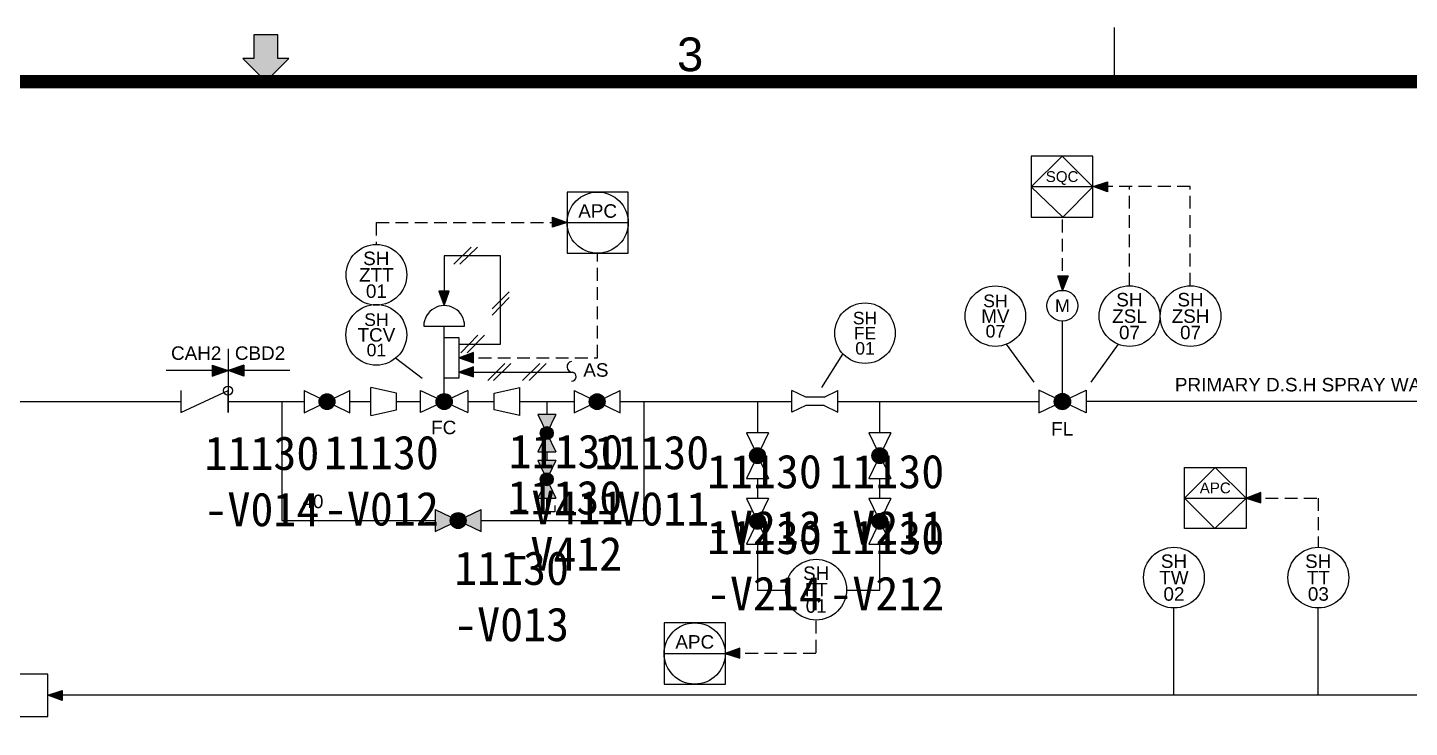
# Model space of a CAD drawing. Header units: millimetres. Extents: x 0 to 643, y 0 to 297.
# Drawn here: x 192.4 to 294.7, y 234.6 to 286.5 of the extents above; entities that cross this region are included whole.
import ezdxf
from ezdxf.enums import TextEntityAlignment as Align

# ---------------------------------------------------------------- set-up
doc = ezdxf.new("R2018")
doc.units = ezdxf.units.MM
doc.linetypes.add('HIDDEN2', pattern=[4.7625, 3.175, -1.5875])
for name, color, linetype in [('1_Valve', 7, 'Continuous'), ('3_I&C', 7, 'Continuous'), ('5_Etc', 7, 'Continuous'), ('6_PIPE(기타)', 7, 'Continuous'), ('6_PIPE(물)', 5, 'Continuous')]:
    doc.layers.add(name, color=color, linetype=linetype)
doc.styles.get("Standard").update_dxf_attribs({"font": 'arial.ttf'})

# ---------------------------------------------------------------- blocks, each defined once
blk = doc.blocks.new('LOCAL INSTRUMENT_')
at = {"color": 0, "linetype": 'ByBlock', "ltscale": 0.1}
blk.add_circle((0, 0), 2.41, dxfattribs=at)
at = {"color": 0}
for tag, p in [('TAG01', (-0.01, 1.3)), ('TAG02', (0, 0)), ('TAG03', (0, -1.3))]:
    blk.add_attdef(tag, text='', height=1, dxfattribs=at).set_placement(p, align=Align.MIDDLE_CENTER)
blk = doc.blocks.new('*U8')
h = blk.add_hatch(color=0)
h.dxf.hatch_style = 1
edge = h.paths.add_edge_path()
edge.add_arc((0, 0), 0.586, 0, 360)
at = {"color": 0, "linetype": 'ByBlock', "ltscale": 0.1}
for p, q in [((0.82, 1.7), (-0.82, 1.7)), ((0.82, 1.7), (-0.82, -1.7)), ((-0.82, 1.7), (0.82, -1.7)), ((-0.82, -1.7), (0.82, -1.7))]:
    blk.add_line(p, q, dxfattribs=at)
at = {"color": 0}
blk.add_circle((0, 0), 0.586, dxfattribs=at)
at = {"color": 0, "lineweight": 30, "flags": 106}
blk.add_attdef('TAG01', text='', height=1, dxfattribs=at).set_placement((0, -2), align=Align.MIDDLE_CENTER)
at = {"color": 0}
blk.add_attdef('DESCRIPTION01', text='', height=1, dxfattribs=at).set_placement((0, -3.5), align=Align.MIDDLE_CENTER)
blk = doc.blocks.new('*U6')
at = {"color": 0}
for p, q in [((-1.87, -0.89), (-1.87, 0.89)), ((-0.72, 0.34), (-1.87, 0.89)), ((0.77, 0.34), (-0.72, 0.34)), ((0.77, 0.34), (1.87, 0.89)), ((1.87, -0.89), (1.87, 0.89)), ((-0.72, -0.34), (-1.87, -0.89)), ((0.77, -0.34), (-0.72, -0.34)), ((0.77, -0.34), (1.87, -0.89))]:
    blk.add_line(p, q, dxfattribs=at)
blk.add_circle((4.08, 5.54), 2.46, dxfattribs=at)
for tag, p in [('TAG01', (4.08, 6.77)), ('TAG02', (4.08, 5.54)), ('TAG03', (4.08, 4.31))]:
    blk.add_attdef(tag, text='', height=1.02, dxfattribs=at).set_placement(p, align=Align.MIDDLE_CENTER)
blk = doc.blocks.new('*U38')
h = blk.add_hatch(color=0)
h.dxf.hatch_style = 1
h.paths.add_polyline_path([(-5.54, 0.26), (-5, 0), (-4.46, 0.26, 0.627672)])
h.paths.add_polyline_path([(-5.54, 0.26, 0.112916), (-5.6, 0, 0.112916), (-5.54, -0.26), (-5, 0)])
h.paths.add_polyline_path([(-4.46, -0.26), (-5, 0), (-5.54, -0.26, 0.627672)])
h.paths.add_polyline_path([(-4.46, 0.26), (-5, 0), (-4.46, -0.26, 0.112916), (-4.4, 0, 0.112916)])
at = {"color": 0}
for p, q in [((-5, 0), (-5, 5.96)), ((-6.75, 0.84), (-6.75, -0.84)), ((-3.25, -0.84), (-6.75, 0.84)), ((-6.75, -0.84), (-3.25, 0.84)), ((-3.25, 0.84), (-3.25, -0.84))]:
    blk.add_line(p, q, dxfattribs=at)
for centre, radius in [((-9.96, 6.33), 2.24), ((-5, 7.1), 1.14), ((-5, 0), 0.603)]:
    blk.add_circle(centre, radius, dxfattribs=at)
at = {"color": 0, "insert": (-5, 7.1), "char_height": 0.944, "attachment_point": 5}
blk.add_mtext_dynamic_manual_height_columns('M', width=4.3497, gutter_width=4.72, heights=[0], dxfattribs=at)
at = {"color": 0}
for tag, height, p in [('TAG01', 0.933, (-9.96, 7.46)), ('TAG02', 0.933, (-9.96, 6.33)), ('TAG03', 0.933, (-9.96, 5.21)), ('DESCRIPTION01', 1, (-5.02, -2.02))]:
    blk.add_attdef(tag, text='', height=height, dxfattribs=at).set_placement(p, align=Align.MIDDLE_CENTER)
blk = doc.blocks.new('INDICATE DISPLAY_')
at = {"color": 0}
blk.add_line((-2.43, 0), (2.43, 0), dxfattribs=at)
blk.add_lwpolyline([(2.43, 2.43), (-2.43, 2.43), (-2.43, -2.43), (2.43, -2.43)], close=True, dxfattribs=at)
blk.add_circle((0, 0), 2.43, dxfattribs=at)
for tag, p in [('TAG01', (0, 0.91)), ('TAG02', (0, -0.91))]:
    blk.add_attdef(tag, text='', height=1, dxfattribs=at).set_placement(p, align=Align.MIDDLE_CENTER)
blk = doc.blocks.new('*U22')
h = blk.add_hatch(color=0)
h.dxf.hatch_style = 1
h.paths.add_polyline_path([(-1.17, 0.4), (-1.17, -0.4), (0, 0)])
h = blk.add_hatch(color=0)
h.dxf.hatch_style = 1
h.paths.add_polyline_path([(1.17, -0.4), (1.17, 0.4), (0, 0)])
at = {"color": 0}
for p, q in [((0, 1.62), (0, -3.11)), ((-1.17, 0), (-4.58, 0)), ((-1.17, 0.4), (-1.17, -0.4)), ((-1.17, 0.4), (0, 0)), ((-1.17, -0.4), (0, 0)), ((1.17, 0.4), (0, 0)), ((1.17, -0.4), (0, 0)), ((1.17, 0.4), (1.17, -0.4)), ((4.58, 0), (1.17, 0))]:
    blk.add_line(p, q, dxfattribs=at)
blk.add_attdef('DESCRIPTION01_', text='', height=1, dxfattribs=at).set_placement((-0.5, 0.5), align=Align.BOTTOM_RIGHT)
blk.add_attdef('DESCRIPTION02_', text='', height=1, dxfattribs=at).set_placement((0.5, 0.5), align=Align.BOTTOM_LEFT)
blk = doc.blocks.new('*U20')
at = {"color": 0, "linetype": 'ByBlock'}
for p, q in [((-2.5, -2.88), (-3.13, 0)), ((0, 0), (-3.13, 0)), ((0, 0), (-0.62, -2.88)), ((-0.62, -2.88), (-2.5, -2.88))]:
    blk.add_line(p, q, dxfattribs=at)
at = {"color": 0}
blk.add_attdef('DESCRIPTION01', text='', height=1, dxfattribs=at).set_placement((1.08, 1.74), align=Align.TOP_LEFT)
blk = doc.blocks.new('*U27')
h = blk.add_hatch(color=0)
h.dxf.hatch_style = 1
h.paths.add_polyline_path([(0, 0), (0.58, 0.27, 0.6373), (-0.58, 0.27)])
h.paths.add_polyline_path([(-0.58, 0.27, 0.109435), (-0.64, 0, 0.109435), (-0.58, -0.27), (0, 0)])
h.paths.add_polyline_path([(0, 0), (-0.58, -0.27, 0.6373), (0.58, -0.27)])
h.paths.add_polyline_path([(0.58, -0.27, 0.109435), (0.64, 0, 0.109435), (0.58, 0.27), (0, 0)])
at = {"color": 0}
for p, q in [((0, 0), (0, 6)), ((-1.87, -0.87), (-1.87, 0.87)), ((-1.87, 0.87), (1.87, -0.87)), ((1.87, 0.87), (-1.87, -0.87)), ((1.87, 0.87), (1.87, -0.87))]:
    blk.add_line(p, q, dxfattribs=at)
at = {"color": 0, "linetype": 'ByBlock'}
blk.add_lwpolyline([(-1.62, 6), (1.62, 6, 1.000163)], format="xyb", close=True, dxfattribs=at)
at = {"color": 0}
for centre, radius in [((-5.39, 5.3), 2.41), ((0, 0), 0.639)]:
    blk.add_circle(centre, radius, dxfattribs=at)
for tag, p in [('TAG01', (-5.39, 6.5)), ('TAG02', (-5.39, 5.3)), ('TAG03', (-5.39, 4.1)), ('DESCRIPTION01', (-0.05, -2.06))]:
    blk.add_attdef(tag, text='', height=1, dxfattribs=at).set_placement(p, align=Align.MIDDLE_CENTER)
blk = doc.blocks.new('*U9')
h = blk.add_hatch(color=0)
h.dxf.hatch_style = 1
h.paths.add_polyline_path([(-0.21, 0.43, -0.228749), (0.21, 0.43), (0.67, 1.39), (-0.67, 1.39)])
h = blk.add_hatch(color=0)
h.dxf.hatch_style = 1
edge = h.paths.add_edge_path()
edge.add_arc((0, 0), 0.479, 0, 360)
h = blk.add_hatch(color=0)
h.dxf.hatch_style = 1
h.paths.add_polyline_path([(0.67, -1.39), (0.21, -0.43, -0.228749), (-0.21, -0.43), (-0.67, -1.39)])
at = {"color": 0, "linetype": 'ByBlock', "ltscale": 0.1}
for p, q in [((0.67, 1.39), (-0.67, 1.39)), ((0.67, 1.39), (-0.67, -1.39)), ((-0.67, 1.39), (0.67, -1.39)), ((-0.67, -1.39), (0.67, -1.39))]:
    blk.add_line(p, q, dxfattribs=at)
at = {"color": 0}
blk.add_circle((0, 0), 0.479, dxfattribs=at)
at = {"color": 0, "lineweight": 30, "flags": 106}
blk.add_attdef('TAG01', text='', height=1, dxfattribs=at).set_placement((0, -2), align=Align.MIDDLE_CENTER)
at = {"color": 0}
blk.add_attdef('DESCRIPTION01', text='', height=1, dxfattribs=at).set_placement((0, -3.5), align=Align.MIDDLE_CENTER)
blk = doc.blocks.new('*U14')
h = blk.add_hatch(color=0)
h.dxf.hatch_style = 1
h.paths.add_polyline_path([(-0.26, 0.53, -0.228749), (0.26, 0.53), (0.82, 1.71), (-0.82, 1.71)])
h = blk.add_hatch(color=0)
h.dxf.hatch_style = 1
edge = h.paths.add_edge_path()
edge.add_arc((0, 0), 0.589, 0, 360)
h = blk.add_hatch(color=0)
h.dxf.hatch_style = 1
h.paths.add_polyline_path([(0.82, -1.71), (0.26, -0.53, -0.228749), (-0.26, -0.53), (-0.82, -1.71)])
at = {"color": 0, "linetype": 'ByBlock', "ltscale": 0.1}
for p, q in [((0.82, 1.71), (-0.82, 1.71)), ((0.82, 1.71), (-0.82, -1.71)), ((-0.82, 1.71), (0.82, -1.71)), ((-0.82, -1.71), (0.82, -1.71))]:
    blk.add_line(p, q, dxfattribs=at)
at = {"color": 0}
blk.add_circle((0, 0), 0.589, dxfattribs=at)
at = {"color": 0, "lineweight": 30, "flags": 106}
blk.add_attdef('TAG01', text='', height=1, dxfattribs=at).set_placement((0, -2), align=Align.MIDDLE_CENTER)
at = {"color": 0}
blk.add_attdef('DESCRIPTION01', text='', height=1, dxfattribs=at).set_placement((0, -3.5), align=Align.MIDDLE_CENTER)
blk = doc.blocks.new('*U11')
at = {"color": 0}
for tag, p in [('TAG01', (5, 1.5)), ('DESCRIPTION01', (5, -2.07))]:
    blk.add_attdef(tag, text='', height=1, dxfattribs=at).set_placement(p, align=Align.MIDDLE_CENTER)
blk = doc.blocks.new('DIGITAL LOGIC CONTROLS_')
at = {"color": 0}
for p, q in [((-2.43, 0), (-4.85, -2.41)), ((0, -2.41), (-2.43, 0)), ((-4.85, -2.41), (-2.47, -4.81)), ((-4.85, -2.41), (0, -2.41)), ((-2.47, -4.81), (0, -2.41))]:
    blk.add_line(p, q, dxfattribs=at)
blk.add_lwpolyline([(-4.85, 0), (0, 0), (0, -4.81), (-4.85, -4.81)], close=True, dxfattribs=at)
blk.add_attdef('TAG01', text='', height=0.8, dxfattribs=at).set_placement((-2.43, -1.61), align=Align.MIDDLE_CENTER)
blk = doc.blocks.new('*U46')
at = {"color": 0}
for p, q in [((-2.735, -2.13), (-2.735, -3.641)), ((-2.735, -3.641), (0.508, -2.13)), ((0.508, -3.641), (0.508, -2.13))]:
    blk.add_line(p, q, dxfattribs=at)
blk.add_circle((0.508, -2.13), 0.313, dxfattribs=at)
at = {"color": 0, "lineweight": 30, "flags": 104}
blk.add_attdef('TAG01', text='', height=1, dxfattribs=at).set_placement((-1.114, -4.885), align=Align.MIDDLE_CENTER)
at = {"color": 0}
blk.add_attdef('DESCRIPTION01', text='', height=1, dxfattribs=at).set_placement((-1.114, -6.885), align=Align.MIDDLE_CENTER)

msp = doc.modelspace()

# ---------------------------------------------------------------- hatches: boundary and pattern name
h = msp.add_hatch(color=0)
h.dxf.hatch_style = 1
h.paths.add_polyline_path([(209.12, 285.96), (210, 285.96), (210.88, 285.96), (210.88, 284.22), (211.71, 284.22), (210, 282.5), (208.29, 284.22), (209.12, 284.22)])
at = {"layer": '1_Valve'}
h = msp.add_hatch(color=256, dxfattribs=at)
h.dxf.hatch_style = 1
h.paths.add_polyline_path([(222.82, 266.97), (223.21, 265.9), (223.57, 266.97)])
h = msp.add_hatch(color=256, dxfattribs=at)
h.dxf.hatch_style = 1
h.paths.add_polyline_path([(225.39, 262.42), (224.32, 262.03), (225.39, 261.67)])
h = msp.add_hatch(color=256, dxfattribs=at)
h.dxf.hatch_style = 1
h.paths.add_polyline_path([(225.39, 261.37), (224.32, 260.97), (225.39, 260.62)])
at = {"layer": '3_I&C'}
h = msp.add_hatch(color=256, dxfattribs=at)
h.dxf.hatch_style = 1
h.paths.add_polyline_path([(272.32, 275.07), (271.25, 274.72), (272.32, 274.32)])
h = msp.add_hatch(color=256, dxfattribs=at)
h.dxf.hatch_style = 1
h.paths.add_polyline_path([(231.23, 271.7), (232.31, 272.05), (231.23, 272.45)])
h = msp.add_hatch(color=256, dxfattribs=at)
h.dxf.hatch_style = 1
h.paths.add_polyline_path([(268.64, 268.11), (269, 267.04), (269.4, 268.11)])
h = msp.add_hatch(color=256, dxfattribs=at)
h.dxf.hatch_style = 1
h.paths.add_polyline_path([(283.66, 252.04), (282.58, 251.64), (283.66, 251.28)])
h = msp.add_hatch(color=256, dxfattribs=at)
h.dxf.hatch_style = 1
h.paths.add_polyline_path([(245.09, 240.52), (244.02, 240.12), (245.09, 239.77)])
at = {"layer": '6_PIPE(기타)'}
h = msp.add_hatch(color=256, dxfattribs=at)
h.dxf.hatch_style = 1
h.paths.add_polyline_path([(194.93, 237.38), (193.86, 237.03), (194.93, 236.63)])

# ---------------------------------------------------------------- linework, layer by layer
msp.add_line((272.83, 282.5), (272.83, 286.5))
at = {"color": 0}
for p, q in [((210.88, 285.96), (209.12, 285.96)), ((209.12, 285.96), (209.12, 284.22)), ((210.88, 284.22), (210.88, 285.96)), ((209.12, 284.22), (208.29, 284.22)), ((208.29, 284.22), (210, 282.5)), ((210, 282.5), (211.71, 284.22)), ((211.71, 284.22), (210.88, 284.22))]:
    msp.add_line(p, q, dxfattribs=at)
at = {"color": 0, "ltscale": 10, "const_width": 1}
msp.add_lwpolyline([(21.5, 282.5), (398.5, 282.5), (398.5, 14.5), (21.5, 14.5)], close=True, dxfattribs=at)
at = {"layer": '1_Valve'}
for p, q in [((223.93, 268.96), (225.2, 270.23)), ((224.36, 268.96), (225.67, 270.23)), ((227.38, 269.59), (223.21, 269.59)), ((223.21, 269.59), (223.21, 265.9)), ((227.38, 263.04), (227.38, 269.59)), ((226.75, 265.66), (228.02, 266.93)), ((226.75, 265.18), (228.02, 266.49)), ((224.32, 263.52), (223.21, 263.52)), ((224.32, 260.54), (224.32, 263.52)), ((224.32, 263.04), (227.38, 263.04)), ((225.71, 263.71), (224.44, 262.4)), ((224.92, 262.4), (226.19, 263.71)), ((266.9, 260.22), (264.84, 263.04)), ((271.11, 260.22), (273.13, 263.04)), ((221.58, 260.5), (219.61, 262)), ((224.32, 260.97), (232.7, 260.97)), ((227.7, 261.61), (226.43, 260.34)), ((228.14, 261.61), (226.86, 260.34)), ((230.28, 261.61), (229.01, 260.34)), ((230.76, 261.61), (229.49, 260.34)), ((223.21, 260.54), (224.32, 260.54))]:
    msp.add_line(p, q, dxfattribs=at)
for points in [[(223.57, 266.97), (222.82, 266.97), (223.21, 265.9), (223.57, 266.97)], [(225.39, 261.67), (225.39, 262.42), (224.32, 262.03), (225.39, 261.67)], [(225.39, 260.62), (225.39, 261.37), (224.32, 260.97), (225.39, 260.62)]]:
    msp.add_lwpolyline(points, dxfattribs=at)
for centre, radius, start, end in [((232.7, 261.37), 0.398, 99.1044, 269.8721), ((232.64, 260.64), 0.339, 270.3526, 79.9648)]:
    msp.add_arc(centre, radius, start, end, dxfattribs=at)
at = {"layer": '3_I&C', "linetype": 'HIDDEN2', "ltscale": 0.3}
for p, q in [((278.43, 274.72), (271.25, 274.72)), ((273.95, 267.37), (273.95, 274.72)), ((278.43, 267.37), (278.43, 274.72)), ((269, 267.04), (269, 272.45)), ((218.17, 272.05), (232.31, 272.05)), ((218.17, 272.05), (218.17, 270.43)), ((234.57, 262.03), (234.57, 269.79)), ((224.32, 262.03), (234.57, 262.03)), ((282.58, 251.64), (287.91, 251.64)), ((287.91, 251.64), (287.91, 247.99)), ((250.73, 242.55), (250.73, 240.12)), ((250.73, 240.12), (244.21, 240.12))]:
    msp.add_line(p, q, dxfattribs=at)
at = {"layer": '3_I&C'}
for p, q in [((246.4, 248.21), (246.4, 244.81)), ((255.46, 244.81), (255.46, 248.21)), ((246.4, 244.81), (248.51, 244.81)), ((253, 244.81), (255.46, 244.81)), ((277.22, 237.03), (277.22, 243.5)), ((287.91, 237.03), (287.91, 243.5))]:
    msp.add_line(p, q, dxfattribs=at)
for points in [[(272.32, 275.07), (272.32, 274.32), (271.25, 274.72), (272.32, 275.07)], [(231.23, 271.7), (231.23, 272.45), (232.31, 272.05), (231.23, 271.7)], [(268.64, 268.11), (269.4, 268.11), (269, 267.04), (268.64, 268.11)], [(283.66, 251.28), (283.66, 252.04), (282.58, 251.64), (283.66, 251.28)], [(245.09, 239.77), (245.09, 240.52), (244.02, 240.12), (245.09, 239.77)]]:
    msp.add_lwpolyline(points, dxfattribs=at)
at = {"layer": '5_Etc'}
msp.add_line((251.17, 259.82), (252.72, 262.29), dxfattribs=at)
msp.add_lwpolyline([(193.86, 238.58), (147.95, 238.58), (147.95, 235.44), (193.86, 235.44)], close=True, dxfattribs=at)
at = {"layer": '6_PIPE(기타)'}
msp.add_line((372.9, 237.03), (193.86, 237.03), dxfattribs=at)
msp.add_lwpolyline([(194.93, 237.38), (194.93, 236.63), (193.86, 237.03), (194.93, 237.38)], dxfattribs=at)
at = {"layer": '6_PIPE(물)'}
for p, q in [((191.08, 258.79), (203.71, 258.79)), ((207.21, 258.79), (212.83, 258.79)), ((211.18, 258.79), (211.18, 249.97)), ((217.77, 258.78), (216.22, 258.78)), ((219.68, 258.79), (221.46, 258.79)), ((224.96, 258.79), (226.9, 258.79)), ((228.81, 258.79), (232.84, 258.79)), ((230.8, 258.79), (230.8, 257.84)), ((236.24, 258.79), (248.95, 258.79)), ((238.02, 249.97), (238.02, 258.79)), ((246.4, 258.79), (246.4, 256.48)), ((252.36, 258.79), (267.23, 258.79)), ((255.46, 256.48), (255.46, 258.79)), ((372.9, 258.79), (270.73, 258.79)), ((230.8, 255.06), (230.8, 254.42)), ((246.4, 253.08), (246.4, 251.61)), ((255.46, 251.61), (255.46, 253.08)), ((230.16, 250.61), (230.16, 251.09)), ((230.8, 250.61), (230.8, 251.64)), ((231.39, 251.09), (231.39, 250.61)), ((211.18, 249.97), (222.54, 249.97)), ((225.95, 249.97), (238.02, 249.97)), ((231.39, 250.61), (230.16, 250.61))]:
    msp.add_line(p, q, dxfattribs=at)

# ---------------------------------------------------------------- block references
at = {"layer": '1_Valve'}
ref = msp.add_blockref('*U38', (273.98, 258.79), dxfattribs=at)
ref.add_attrib('TAG01', 'SH', dxfattribs={"layer": '0', "color": 0, "height": 0.933}).set_placement((264.02, 266.25), align=Align.MIDDLE_CENTER)
ref.add_attrib('TAG02', 'MV', dxfattribs={"layer": '0', "color": 0, "height": 1}).set_placement((264.02, 265.12), align=Align.MIDDLE_CENTER)
ref.add_attrib('TAG03', '07', dxfattribs={"layer": '0', "color": 0, "height": 0.933}).set_placement((264.02, 264), align=Align.MIDDLE_CENTER)
ref.add_attrib('DESCRIPTION01', 'FL', dxfattribs={"layer": '0', "color": 0, "height": 1}).set_placement((268.96, 256.77), align=Align.MIDDLE_CENTER)
ref = msp.add_blockref('*U27', (223.21, 258.79), dxfattribs=dict(at, xscale=0.9328214466561867, yscale=0.9328214466561867, zscale=0.9328214466561867))
ref.add_attrib('TAG01', 'SH', dxfattribs={"layer": '0', "color": 0, "height": 0.933}).set_placement((218.19, 264.86), align=Align.MIDDLE_CENTER)
ref.add_attrib('TAG02', 'TCV', dxfattribs={"layer": '0', "color": 0, "height": 1}).set_placement((218.19, 263.73), align=Align.MIDDLE_CENTER)
ref.add_attrib('TAG03', '01', dxfattribs={"layer": '0', "color": 0, "height": 0.933}).set_placement((218.19, 262.61), align=Align.MIDDLE_CENTER)
ref.add_attrib('DESCRIPTION01', 'FC', dxfattribs={"layer": '0', "color": 0, "height": 1}).set_placement((223.17, 256.87), align=Align.MIDDLE_CENTER)
msp.add_blockref('*U11', (229.44, 259.63), dxfattribs=at).add_auto_attribs({'TAG01': 'AS'})
ref = msp.add_blockref('*U46', (206.66, 261.9), dxfattribs=dict(at, xscale=1.077625483031632, yscale=1.077625483031632, zscale=1.077625483031632))
lines = msp.add_mtext('11130\\P-V014', dxfattribs={"layer": '0', "color": 0, "insert": (205.46, 256.22), "char_height": 2.5, "attachment_point": 1})
ref.add_attrib('TAG01', '', (205.46, 256.22), dxfattribs={"flags": 104}).embed_mtext(lines)
ref = msp.add_blockref('*U8', (214.53, 258.78), dxfattribs=dict(at, rotation=90))
lines = msp.add_mtext('11130\\P-V012', dxfattribs={"layer": '0', "color": 0, "insert": (214.31, 256.27), "char_height": 2.5, "attachment_point": 1})
ref.add_attrib('TAG01', '', (214.31, 256.27), dxfattribs={"flags": 104}).embed_mtext(lines)
ref = msp.add_blockref('*U8', (234.54, 258.78), dxfattribs=dict(at, rotation=90))
lines = msp.add_mtext('11130\\P-V011', dxfattribs={"layer": '0', "color": 0, "insert": (234.33, 256.27), "char_height": 2.5, "attachment_point": 1})
ref.add_attrib('TAG01', '', (234.33, 256.27), dxfattribs={"flags": 104}).embed_mtext(lines)
ref = msp.add_blockref('*U9', (230.8, 256.45), dxfattribs=at)
lines = msp.add_mtext('11130\\P-V411', dxfattribs={"layer": '0', "color": 0, "insert": (227.98, 256.35), "char_height": 2.5, "attachment_point": 1})
ref.add_attrib('TAG01', '', (227.98, 256.35), dxfattribs={"flags": 104}).embed_mtext(lines)
ref = msp.add_blockref('*U8', (246.4, 254.78), dxfattribs=at)
lines = msp.add_mtext('11130\\P-V213', dxfattribs={"layer": '0', "color": 0, "insert": (242.67, 254.86), "char_height": 2.5, "attachment_point": 1})
ref.add_attrib('TAG01', '', (242.67, 254.86), dxfattribs={"flags": 104}).embed_mtext(lines)
ref = msp.add_blockref('*U8', (255.46, 254.78), dxfattribs=at)
lines = msp.add_mtext('11130\\P-V211', dxfattribs={"layer": '0', "color": 0, "insert": (251.73, 254.86), "char_height": 2.5, "attachment_point": 1})
ref.add_attrib('TAG01', '', (251.73, 254.86), dxfattribs={"flags": 104}).embed_mtext(lines)
ref = msp.add_blockref('*U9', (230.8, 253.03), dxfattribs=at)
lines = msp.add_mtext('11130\\P-V412', dxfattribs={"layer": '0', "color": 0, "insert": (227.89, 252.93), "char_height": 2.5, "attachment_point": 1})
ref.add_attrib('TAG01', '', (227.89, 252.93), dxfattribs={"flags": 104}).embed_mtext(lines)
ref = msp.add_blockref('*U14', (224.24, 249.97), dxfattribs=dict(at, rotation=90))
lines = msp.add_mtext('11130\\P-V013', dxfattribs={"layer": '0', "color": 0, "insert": (223.95, 247.7), "char_height": 2.5, "attachment_point": 1})
ref.add_attrib('TAG01', '', (223.95, 247.7), dxfattribs={"flags": 104}).embed_mtext(lines)
ref = msp.add_blockref('*U8', (246.4, 249.91), dxfattribs=at)
lines = msp.add_mtext('11130\\P-V214', dxfattribs={"layer": '0', "color": 0, "insert": (242.67, 249.99), "char_height": 2.5, "attachment_point": 1})
ref.add_attrib('TAG01', '', (242.67, 249.99), dxfattribs={"flags": 104}).embed_mtext(lines)
ref = msp.add_blockref('*U8', (255.46, 249.91), dxfattribs=at)
lines = msp.add_mtext('11130\\P-V212', dxfattribs={"layer": '0', "color": 0, "insert": (251.73, 249.99), "char_height": 2.5, "attachment_point": 1})
ref.add_attrib('TAG01', '', (251.73, 249.99), dxfattribs={"flags": 104}).embed_mtext(lines)
at = {"layer": '3_I&C'}
ref = msp.add_blockref('DIGITAL LOGIC CONTROLS_', (266.68, 276.98), dxfattribs=dict(at, xscale=-0.9410613136604578, yscale=0.9410613136604578, zscale=0.9410613136604578))
ref.add_attrib('TAG01', 'SQC', dxfattribs={"layer": '0', "color": 0, "height": 0.8}).set_placement((268.96, 275.46), align=Align.MIDDLE_CENTER)
ref = msp.add_blockref('INDICATE DISPLAY_', (234.57, 272.05), dxfattribs=dict(at, xscale=0.9323980496620473, yscale=0.9323980496620473, zscale=0.9323980496620473))
ref.add_attrib('TAG01', 'APC', dxfattribs={"layer": '0', "color": 0, "height": 1}).set_placement((234.57, 272.91), align=Align.MIDDLE_CENTER)
ref = msp.add_blockref('LOCAL INSTRUMENT_', (218.19, 268.18), dxfattribs=dict(at, xscale=0.9328066012362992, yscale=0.9328066012362992, zscale=0.9328066012362992))
ref.add_attrib('TAG01', 'SH', dxfattribs={"layer": '0', "color": 0, "height": 1}).set_placement((218.18, 269.4), align=Align.MIDDLE_CENTER)
ref.add_attrib('TAG02', 'ZTT', dxfattribs={"layer": '0', "color": 0, "height": 1}).set_placement((218.19, 268.18), align=Align.MIDDLE_CENTER)
ref.add_attrib('TAG03', '01', dxfattribs={"layer": '0', "color": 0, "height": 1}).set_placement((218.19, 266.97), align=Align.MIDDLE_CENTER)
ref = msp.add_blockref('LOCAL INSTRUMENT_', (273.95, 265.12), dxfattribs=dict(at, xscale=0.9328066012362992, yscale=0.9328066012362992, zscale=0.9328066012362992))
ref.add_attrib('TAG01', 'SH', dxfattribs={"layer": '0', "color": 0, "height": 1}).set_placement((273.94, 266.34), align=Align.MIDDLE_CENTER)
ref.add_attrib('TAG02', 'ZSL', dxfattribs={"layer": '0', "color": 0, "height": 1}).set_placement((273.95, 265.12), align=Align.MIDDLE_CENTER)
ref.add_attrib('TAG03', '07', dxfattribs={"layer": '0', "color": 0, "height": 1}).set_placement((273.95, 263.91), align=Align.MIDDLE_CENTER)
ref = msp.add_blockref('LOCAL INSTRUMENT_', (278.47, 265.12), dxfattribs=dict(at, xscale=0.9328066012362992, yscale=0.9328066012362992, zscale=0.9328066012362992))
ref.add_attrib('TAG01', 'SH', dxfattribs={"layer": '0', "color": 0, "height": 1}).set_placement((278.47, 266.34), align=Align.MIDDLE_CENTER)
ref.add_attrib('TAG02', 'ZSH', dxfattribs={"layer": '0', "color": 0, "height": 1}).set_placement((278.47, 265.12), align=Align.MIDDLE_CENTER)
ref.add_attrib('TAG03', '07', dxfattribs={"layer": '0', "color": 0, "height": 1}).set_placement((278.47, 263.91), align=Align.MIDDLE_CENTER)
ref = msp.add_blockref('DIGITAL LOGIC CONTROLS_', (282.58, 253.91), dxfattribs=dict(at, xscale=0.9410613136604467, yscale=0.9410613136604467, zscale=0.9410613136604467))
ref.add_attrib('TAG01', 'APC', dxfattribs={"layer": '0', "color": 0, "height": 0.8}).set_placement((280.3, 252.39), align=Align.MIDDLE_CENTER)
ref = msp.add_blockref('LOCAL INSTRUMENT_', (277.24, 245.74), dxfattribs=dict(at, xscale=0.9328066012362992, yscale=0.9328066012362992, zscale=0.9328066012362992))
ref.add_attrib('TAG01', 'SH', dxfattribs={"layer": '0', "color": 0, "height": 1}).set_placement((277.24, 246.96), align=Align.MIDDLE_CENTER)
ref.add_attrib('TAG02', 'TW', dxfattribs={"layer": '0', "color": 0, "height": 1}).set_placement((277.24, 245.74), align=Align.MIDDLE_CENTER)
ref.add_attrib('TAG03', '02', dxfattribs={"layer": '0', "color": 0, "height": 1}).set_placement((277.24, 244.53), align=Align.MIDDLE_CENTER)
ref = msp.add_blockref('LOCAL INSTRUMENT_', (287.93, 245.74), dxfattribs=dict(at, xscale=0.9328066012362992, yscale=0.9328066012362992, zscale=0.9328066012362992))
ref.add_attrib('TAG01', 'SH', dxfattribs={"layer": '0', "color": 0, "height": 1}).set_placement((287.92, 246.96), align=Align.MIDDLE_CENTER)
ref.add_attrib('TAG02', 'TT', dxfattribs={"layer": '0', "color": 0, "height": 1}).set_placement((287.93, 245.74), align=Align.MIDDLE_CENTER)
ref.add_attrib('TAG03', '03', dxfattribs={"layer": '0', "color": 0, "height": 1}).set_placement((287.93, 244.53), align=Align.MIDDLE_CENTER)
ref = msp.add_blockref('LOCAL INSTRUMENT_', (250.75, 244.85), dxfattribs=dict(at, xscale=0.9328066012362992, yscale=0.9328066012362992, zscale=0.9328066012362992))
ref.add_attrib('TAG01', 'SH', dxfattribs={"layer": '0', "color": 0, "height": 1}).set_placement((250.75, 246.07), align=Align.MIDDLE_CENTER)
ref.add_attrib('TAG02', 'FT', dxfattribs={"layer": '0', "color": 0, "height": 1}).set_placement((250.75, 244.85), align=Align.MIDDLE_CENTER)
ref.add_attrib('TAG03', '01', dxfattribs={"layer": '0', "color": 0, "height": 1}).set_placement((250.75, 243.64), align=Align.MIDDLE_CENTER)
ref = msp.add_blockref('INDICATE DISPLAY_', (241.76, 240.12), dxfattribs=dict(at, xscale=0.9323980496620473, yscale=0.9323980496620473, zscale=0.9323980496620473))
ref.add_attrib('TAG01', 'APC', dxfattribs={"layer": '0', "color": 0, "height": 1}).set_placement((241.76, 240.98), align=Align.MIDDLE_CENTER)
at = {"layer": '5_Etc', "xscale": 0.9105967139074458, "yscale": 0.9105967139074458, "zscale": 0.9105967139074458}
msp.add_blockref('*U6', (250.65, 258.81), dxfattribs=at).add_auto_attribs({'TAG01': 'SH', 'TAG02': 'FE', 'TAG03': '01'})
at = {"layer": '5_Etc'}
msp.add_blockref('*U22', (207.21, 261.08), dxfattribs=at).add_auto_attribs({'DESCRIPTION01_': 'CAH2', 'DESCRIPTION02_': 'CBD2'})
at = {"layer": '5_Etc', "yscale": 0.6608530304390153, "zscale": 0.6608530304390153}
for p, xscale, rotation in [((217.77, 257.76), -0.6608530304390153, 90), ((228.81, 257.76), 0.6608530304390153, 270)]:
    msp.add_blockref('*U20', p, dxfattribs=dict(at, xscale=xscale, rotation=rotation))
at = {"layer": '6_PIPE(물)'}
msp.add_blockref('*U11', (208.49, 249.89), dxfattribs=at).add_auto_attribs({'TAG01': '40'})

# ---------------------------------------------------------------- texts
at = {"insert": (241.42, 284.5), "char_height": 2.5, "attachment_point": 5}
msp.add_mtext_dynamic_manual_height_columns('\\pxqc;3', width=19.1434, gutter_width=12.5, heights=[0], dxfattribs=at)
at = {"layer": '6_PIPE(물)', "insert": (277.31, 260.54), "char_height": 1, "attachment_point": 1}
msp.add_mtext_dynamic_manual_height_columns('PRIMARY D.S.H SPRAY WATER LINE', width=26.6875, gutter_width=12.5, heights=[0], dxfattribs=at)

doc.saveas('drawing.dxf')
